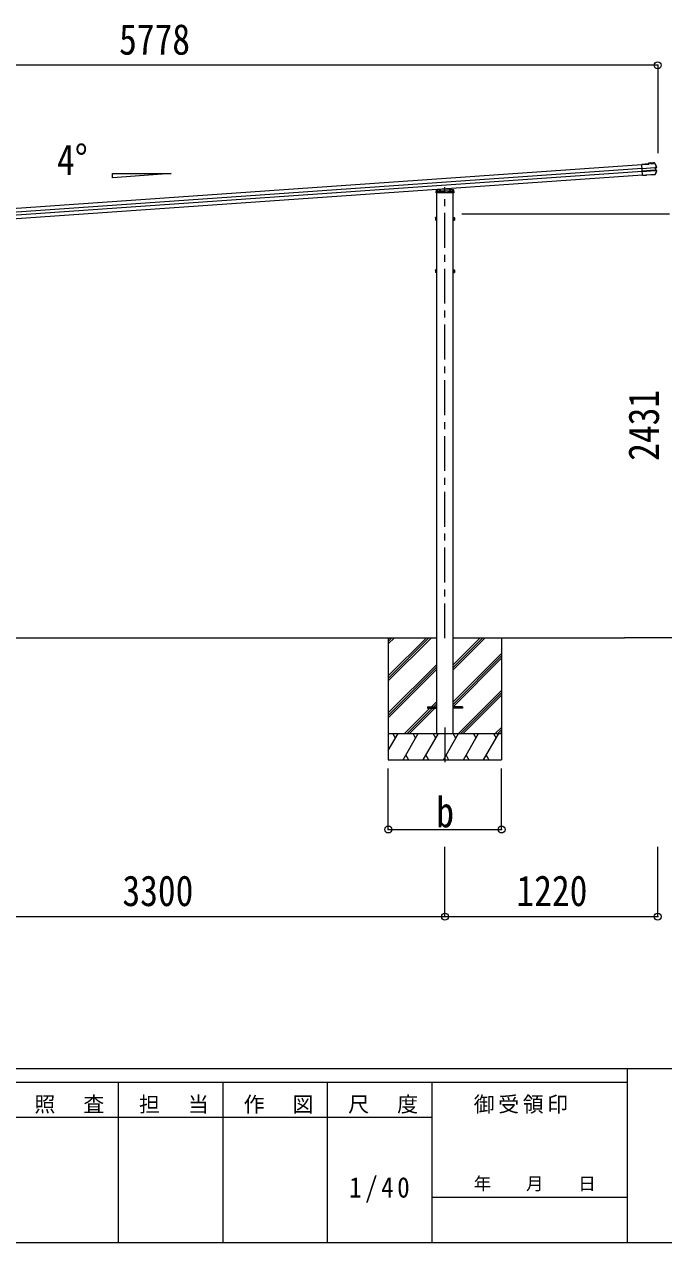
# Model space of a CAD drawing. Units: millimetres at full size, sheet at 1:40. Extents: x -11243 to 11243, y -7760 to 7760.
# Drawn here: x 3664 to 7331, y -7760 to -770 of the extents above; entities that cross this region are included whole.
import ezdxf
from ezdxf.enums import TextEntityAlignment as Align

# ---------------------------------------------------------------- set-up
doc = ezdxf.new("R2010")
doc.units = ezdxf.units.MM
doc.header["$LTSCALE"] = 40
doc.header["$PDMODE"] = 32
doc.header["$PDSIZE"] = 40
doc.linetypes.add('CHAIN1', pattern=[8, 5, -1, 1, -1])
doc.linetypes.add('DASHED1', pattern=[1.8, 1.2, -0.6])
for name, color, linetype, lineweight in [('0-0_0', 7, 'Continuous', 9), ('0-1_本体', 5, 'CHAIN1', 9), ('0-3_ELV2', 4, 'Continuous', 9), ('0-6_OTH_LINE', 6, 'Continuous', 9), ('0-7_SHAPE', 4, 'Continuous', 9), ('F-0_240', 7, 'Continuous', 9)]:
    doc.layers.add(name, color=color, linetype=linetype, lineweight=lineweight)
doc.styles.add('ＭＳ ゴシック', font='')
doc.styles.get('ＭＳ ゴシック').set_extended_font_data('MS Gothic')

msp = doc.modelspace()

# ---------------------------------------------------------------- linework, layer by layer
at = {"layer": '0-0_0'}
for p, q in [((2823, -4289.62), (6030, -4289.62)), ((5751.5, -4289.62), (5751.5, -4989.62)), ((5751.5, -4508.6), (5970.48, -4289.62)), ((5751.5, -4522.74), (5984.62, -4289.62)), ((5751.5, -4536.89), (5998.77, -4289.62)), ((5751.5, -4324.76), (5786.63, -4289.62)), ((5751.5, -4310.61), (5772.49, -4289.62)), ((5751.5, -4296.47), (5758.35, -4289.62)), ((6123, -4473.76), (6307.13, -4289.62)), ((6123, -4459.61), (6292.99, -4289.62)), ((6123, -4445.47), (6278.85, -4289.62)), ((6123, -4289.62), (7106.75, -4289.62)), ((6401.5, -4289.62), (6401.5, -4989.62)), ((6123, -4657.6), (6401.5, -4379.1)), ((6123, -4671.74), (6401.5, -4393.25)), ((5751.5, -4720.73), (6030, -4442.24)), ((5751.5, -4734.88), (6030, -4456.38)), ((5751.5, -4749.02), (6030, -4470.52)), ((6123.76, -4685.12), (6401.5, -4407.39)), ((6153.11, -4839.62), (6401.5, -4591.23)), ((6167.25, -4839.62), (6401.5, -4605.38)), ((5858.88, -4839.62), (6030, -4668.51)), ((5999.24, -4685.12), (6030, -4654.37)), ((6181.39, -4839.62), (6401.5, -4619.52)), ((5844.74, -4839.62), (5990.24, -4694.12)), ((5873.03, -4839.62), (6018.53, -4694.12)), ((6365.24, -4839.62), (6401.5, -4803.37)), ((6379.38, -4839.62), (6401.5, -4817.51)), ((5751.5, -4839.62), (6401.5, -4839.62)), ((5751.5, -4936.88), (5807.65, -4839.62)), ((5792.65, -4865.61), (5777.65, -4839.62)), ((5836.52, -4989.62), (5923.12, -4839.62)), ((5908.12, -4865.61), (5893.12, -4839.62)), ((5951.99, -4989.62), (6038.59, -4839.62)), ((6023.59, -4865.61), (6008.59, -4839.62)), ((6067.46, -4989.62), (6154.06, -4839.62)), ((6139.06, -4865.61), (6124.06, -4839.62)), ((6182.93, -4989.62), (6269.53, -4839.62)), ((6254.53, -4865.61), (6239.53, -4839.62)), ((6298.4, -4989.62), (6385, -4839.62)), ((6355, -4839.62), (6370, -4865.61)), ((6393.53, -4839.62), (6401.5, -4831.65)), ((5751.5, -4989.62), (6401.5, -4989.62)), ((5851.52, -4963.65), (5866.52, -4989.62)), ((5966.99, -4963.64), (5981.99, -4989.62)), ((6082.46, -4963.64), (6097.46, -4989.62)), ((6197.93, -4963.64), (6212.93, -4989.62)), ((6313.4, -4963.65), (6328.4, -4989.62))]:
    msp.add_line(p, q, dxfattribs=at)
at = {"layer": '0-1_本体'}
for p, q in [((6076.5, -4292.12), (6076.5, -1703.44)), ((6076.5, -4803.49), (6076.5, -5032.5))]:
    msp.add_line(p, q, dxfattribs=at)
at = {"layer": '0-3_ELV2'}
for p, q in [((7205.51, -1576.34), (1633.11, -1966)), ((7206.93, -1596.66), (1634.53, -1986.32)), ((7244.59, -1570.43), (7205.29, -1573.18)), ((7209.8, -1637.62), (7205.29, -1573.18)), ((7205.4, -1574.67), (7246.2, -1571.82)), ((7206.97, -1597.13), (7279.87, -1592.03)), ((7279.96, -1593.27), (7207.05, -1598.36)), ((7280.93, -1607.13), (7208.02, -1612.23)), ((7257.16, -1565.14), (7244.29, -1566.04)), ((7244.29, -1566.04), (7244.59, -1570.43)), ((7257.26, -1566.64), (7245.89, -1567.43)), ((7246.2, -1571.82), (7245.89, -1567.43)), ((7245.89, -1567.43), (7246.47, -1568.02)), ((7246.91, -1572.44), (7246.2, -1571.82)), ((7257.27, -1566.67), (7255.97, -1566.76)), ((7255.97, -1566.76), (7256.1, -1568.72)), ((7256.1, -1568.72), (7273.06, -1567.53)), ((7257.26, -1566.64), (7257.16, -1565.14)), ((7257.16, -1565.14), (7257.36, -1565.74)), ((7257.26, -1566.64), (7257.27, -1566.67)), ((7257.27, -1566.67), (7257.3, -1567.13)), ((7271.65, -1566.13), (7257.3, -1567.13)), ((7261.49, -1566.84), (7261.59, -1568.34)), ((7267.58, -1567.92), (7267.47, -1566.42)), ((7271.4, -1564.76), (7271.52, -1564.13)), ((7276.69, -1563.77), (7271.52, -1564.13)), ((7271.65, -1566.13), (7271.62, -1565.66)), ((7273.06, -1567.53), (7272.92, -1565.57)), ((7281.37, -1591.93), (7282.28, -1591.87)), ((7281.73, -1593.25), (7282.24, -1593.22)), ((7288.19, -1590.28), (7282.28, -1591.87)), ((7282.28, -1591.87), (7283.42, -1608.2)), ((7283.2, -1606.86), (7282.68, -1606.9)), ((7282.94, -1593.06), (7283.86, -1592.99)), ((7283.91, -1606.92), (7284.83, -1606.86)), ((7208.14, -1613.89), (1635.73, -2003.55)), ((7209.56, -1634.2), (1637.15, -2023.86)), ((7208.11, -1613.46), (7281.02, -1608.37)), ((7226.45, -1634.95), (7209.69, -1636.12)), ((7217.25, -1636.7), (7209.77, -1637.22)), ((7226.56, -1636.45), (7209.8, -1637.62)), ((7217.28, -1637.1), (7217.17, -1635.6)), ((7226.45, -1634.95), (7226.62, -1634.57)), ((7226.45, -1634.95), (7226.56, -1636.45)), ((7226.56, -1636.45), (7226.73, -1636.07)), ((7226.62, -1634.57), (7232.61, -1634.15)), ((7226.62, -1634.57), (7226.73, -1636.07)), ((7226.73, -1636.07), (7232.72, -1635.65)), ((7232.61, -1634.15), (7232.84, -1634.5)), ((7279.9, -1631.21), (7232.84, -1634.5)), ((7232.84, -1634.5), (7232.94, -1636)), ((7279.08, -1632.77), (7232.94, -1636)), ((7281.91, -1608.24), (7282.14, -1608.23)), ((7282.51, -1608.26), (7283.42, -1608.2)), ((7283.42, -1608.2), (7289.46, -1608.94)), ((6027.56, -1726.06), (6076.5, -1722.63)), ((6028.09, -1717.55), (6076.5, -1714.16)), ((6030, -4839.62), (6030, -1736.56)), ((6076.5, -1714.16), (6124.92, -1717.55)), ((6076.5, -1722.63), (6125.44, -1726.06)), ((6106.32, -1711.63), (6106.6, -1716.27)), ((6123, -4839.62), (6123, -1736.56)), ((6125.85, -1718.49), (6126.95, -1736.56)), ((6021.3, -1879.86), (6021.88, -1878.86)), ((6021.3, -1879.86), (6021.3, -1892.86)), ((6026.8, -1878.86), (6021.88, -1878.86)), ((6026.8, -1882.61), (6021.88, -1882.61)), ((6026.79, -1886.66), (6028.4, -1886.66)), ((6026.8, -1878.66), (6026.8, -1893.67)), ((6028.4, -1879.11), (6026.8, -1879.11)), ((6026.8, -1885.66), (6028.4, -1885.66)), ((6124.6, -1879.11), (6126.2, -1879.11)), ((6126.2, -1885.66), (6124.6, -1885.66)), ((6126.21, -1886.66), (6124.6, -1886.66)), ((6126.2, -1878.66), (6126.2, -1893.67)), ((6126.2, -1878.66), (6131.12, -1878.66)), ((6126.2, -1882.41), (6131.12, -1882.41)), ((6131.7, -1879.66), (6131.12, -1878.66)), ((6131.7, -1879.66), (6131.7, -1892.66)), ((6021.3, -1892.86), (6021.88, -1893.87)), ((6026.8, -1890.12), (6021.88, -1890.12)), ((6026.8, -1893.87), (6021.88, -1893.87)), ((6026.8, -1893.21), (6028.4, -1893.21)), ((6126.2, -1893.21), (6124.6, -1893.21)), ((6126.2, -1889.92), (6131.12, -1889.92)), ((6126.2, -1893.67), (6131.12, -1893.67)), ((6131.7, -1892.66), (6131.12, -1893.67)), ((6021.3, -2179.86), (6021.88, -2178.86)), ((6021.3, -2179.86), (6021.3, -2192.86)), ((6021.3, -2192.86), (6021.88, -2193.87)), ((6026.8, -2178.86), (6021.88, -2178.86)), ((6026.8, -2182.61), (6021.88, -2182.61)), ((6026.8, -2190.12), (6021.88, -2190.12)), ((6026.8, -2193.87), (6021.88, -2193.87)), ((6026.79, -2186.66), (6028.4, -2186.66)), ((6026.8, -2178.66), (6026.8, -2193.67)), ((6028.4, -2179.11), (6026.8, -2179.11)), ((6026.8, -2185.66), (6028.4, -2185.66)), ((6026.8, -2193.21), (6028.4, -2193.21)), ((6124.6, -2179.11), (6126.2, -2179.11)), ((6126.2, -2185.66), (6124.6, -2185.66)), ((6126.21, -2186.66), (6124.6, -2186.66)), ((6126.2, -2193.21), (6124.6, -2193.21)), ((6126.2, -2178.66), (6126.2, -2193.67)), ((6126.2, -2178.66), (6131.12, -2178.66)), ((6126.2, -2182.41), (6131.12, -2182.41)), ((6126.2, -2189.92), (6131.12, -2189.92)), ((6126.2, -2193.67), (6131.12, -2193.67)), ((6131.7, -2179.66), (6131.12, -2178.66)), ((6131.7, -2192.66), (6131.12, -2193.67)), ((6131.7, -2179.66), (6131.7, -2192.66)), ((5976.5, -4685.12), (6030, -4685.12)), ((6176.5, -4685.12), (6123, -4685.12))]:
    msp.add_line(p, q, dxfattribs=at)
at = {"layer": '0-3_ELV2', "linetype": 'DASHED1'}
for p, q in [((6027.63, -1726.06), (6125.37, -1726.06)), ((6030.11, -1719.41), (6029.06, -1736.56)), ((6029.53, -1728.86), (6034.5, -1728.86)), ((6029.58, -1728.06), (6123.43, -1728.06)), ((6076.5, -1724.64), (6029.59, -1727.92)), ((6076.5, -1716.17), (6030.11, -1719.41)), ((6033.3, -1719.19), (6033.3, -1732.83)), ((6033.3, -1732.83), (6034.3, -1734.56)), ((6118.7, -1734.56), (6034.3, -1734.56)), ((6034.5, -1719.11), (6034.5, -1734.56)), ((6036, -1727.47), (6036, -1734.56)), ((6039.1, -1728.06), (6039.1, -1734.56)), ((6039.23, -1728.06), (6039.23, -1734.56)), ((6039.5, -1727.23), (6039.5, -1734.56)), ((6039.5, -1732.83), (6042.5, -1732.83)), ((6042.5, -1727.02), (6042.5, -1734.56)), ((6045.74, -1727), (6046.43, -1715.82)), ((6048.44, -1715.68), (6047.16, -1736.56)), ((6050.5, -1726.06), (6050.5, -1728.06)), ((6055, -1728.86), (6055, -1726.14)), ((6056.5, -1728.86), (6055, -1728.86)), ((6056.5, -1726.04), (6056.5, -1728.86)), ((6122.9, -1719.41), (6076.5, -1716.17)), ((6123.42, -1727.92), (6076.5, -1724.64)), ((6096.5, -1728.86), (6096.5, -1726.04)), ((6096.5, -1728.86), (6098, -1728.86)), ((6098, -1726.14), (6098, -1728.86)), ((6102.5, -1728.06), (6102.5, -1726.06)), ((6104.32, -1711.77), (6105.84, -1736.56)), ((6106.6, -1716.27), (6107.26, -1727)), ((6110.5, -1727.02), (6110.5, -1734.56)), ((6110.5, -1732.83), (6113.5, -1732.83)), ((6113.5, -1727.23), (6113.5, -1734.56)), ((6113.77, -1728.06), (6113.77, -1734.56)), ((6113.9, -1728.06), (6113.9, -1734.56)), ((6117, -1727.47), (6117, -1734.56)), ((6118.5, -1719.11), (6118.5, -1734.56)), ((6118.5, -1728.86), (6123.47, -1728.86)), ((6118.7, -1734.56), (6119.7, -1732.83)), ((6119.7, -1719.19), (6119.7, -1732.83)), ((6123.95, -1736.56), (6122.9, -1719.41))]:
    msp.add_line(p, q, dxfattribs=at)
at = {"layer": '0-3_ELV2'}
for points in [[(7277.12, -1565.25), (7271.63, -1565.63), (7271.52, -1564.13)], [(7272.92, -1565.57), (7271.62, -1565.66), (7271.63, -1565.63)], [(7278.28, -1565.9), (7283.8, -1577.13), (7289.04, -1588.49)], [(7288.58, -1591.73), (7283.86, -1592.99), (7284.83, -1606.86), (7289.65, -1607.45)], [(7232.61, -1634.15), (7232.72, -1635.65), (7232.94, -1636)], [(7290.47, -1610.8), (7285.3, -1621.06), (7279.9, -1631.21)], [(6126.95, -1736.56), (6026.05, -1736.56), (6027.16, -1718.49)], [(6030, -1877.66), (6028.4, -1877.66), (6028.4, -1894.66), (6030, -1894.66)], [(6123, -1877.66), (6124.6, -1877.66), (6124.6, -1894.66), (6123, -1894.66)], [(6030, -2177.66), (6028.4, -2177.66), (6028.4, -2194.66), (6030, -2194.66)], [(6123, -2177.66), (6124.6, -2177.66), (6124.6, -2194.66), (6123, -2194.66)], [(5976.5, -4685.12), (5976.5, -4694.12), (6030, -4694.12)], [(6176.5, -4685.12), (6176.5, -4694.12), (6123, -4694.12)]]:
    msp.add_lwpolyline(points, dxfattribs=at)
for centre, radius, start, end in [((7276.92, -1566.96), 3.19, 26.86597, 94.02466), ((7277.21, -1566.44), 1.2, 26.89869, 94.02902), ((6831.93, -1792.34), 502, 24.03393, 26.8619), ((7287.85, -1589.03), 1.3, 285.12702, 24.10936), ((7287.85, -1589.03), 2.8, 285, 24.03393), ((7289.3, -1610.23), 2.8, 333.93986, 83), ((7278.86, -1629.59), 3.19, 273.987, 331.41712), ((6840.86, -1390.92), 502, 331.41438, 333.93986), ((7289.3, -1610.23), 1.3, 333.87402, 82.86161), ((6027.63, -1727.05), 1, 94, 176.5), ((6028.15, -1718.55), 1, 94, 176.5), ((6124.85, -1718.55), 1, 3.5, 86), ((6125.37, -1727.05), 1, 3.5, 86), ((6024.62, -1880.73), 3.32, 145.61575, 214.38425), ((6033.72, -1886.36), 12.42, 162.41205, 197.58795), ((6128.38, -1880.53), 3.32, 325.61575, 34.38425), ((6119.28, -1886.16), 12.42, 342.41205, 17.58795), ((6024.62, -1891.99), 3.32, 145.61575, 214.38425), ((6128.38, -1891.79), 3.32, 325.61575, 34.38425), ((6024.62, -2180.73), 3.32, 145.61575, 214.38425), ((6033.72, -2186.36), 12.42, 162.41205, 197.58795), ((6024.62, -2191.99), 3.32, 145.61575, 214.38425), ((6128.38, -2180.53), 3.32, 325.61575, 34.38425), ((6119.28, -2186.16), 12.42, 342.41205, 17.58795), ((6128.38, -2191.79), 3.32, 325.61575, 34.38425)]:
    msp.add_arc(centre, radius, start, end, dxfattribs=at)
at = {"layer": '0-3_ELV2', "linetype": 'DASHED1'}
for centre, start, end in [((6027.63, -1727.06), 90, 176.5), ((6125.37, -1727.06), 3.5, 90)]:
    msp.add_arc(centre, 1, start, end, dxfattribs=at)
at = {"layer": '0-3_ELV2'}
for centre, major_axis, ratio, start_param, end_param in [((7246.55, -1569.21), (-0.08, 1.2), 0.052408, 5.1044164, 6.2220988), ((7235.73, -1761.2), (-34.91, 499.28), 0.052408, 5.0964197, 5.1044164), ((7257.58, -1568.92), (-0.22, 3.19), 0.016053, 5.3122341, 6.2220988), ((7271.63, -1567.94), (-0.22, 3.19), 0.016053, 0.0610865, 0.9709512), ((7279.89, -1592.32), (1.5, 0.1), 0.19438, 0.8222243, 1.5707963), ((7280, -1593.85), (2.99, 0.21), 0.19438, 0.9410649, 1.5707963), ((7279.89, -1592.33), (1.48, 0.4), 0.014741, 0.0756738, 0.8193583), ((7280.89, -1606.55), (2.99, 0.21), 0.19438, 4.712389, 5.3421204), ((7280, -1593.85), (2.95, 0.79), 0.014741, 0.0756738, 0.7041788), ((7280.89, -1606.55), (3.03, -0.37), 0.014741, 5.5790065, 6.2075115), ((7281, -1608.07), (1.5, 0.1), 0.19438, 4.712389, 5.3570179), ((7280.99, -1608.07), (1.52, -0.19), 0.014741, 5.567803, 6.2075115)]:
    msp.add_ellipse(centre, major_axis=major_axis, ratio=ratio, start_param=start_param, end_param=end_param, dxfattribs=at)
at = {"layer": '0-6_OTH_LINE'}
for p, q in [((7296.4, -1004.54), (1518.4, -1004.54)), ((7296.4, -1004.54), (7296.4, -1509.51)), ((7364.69, -1858.86), (6173, -1858.86)), ((7815.69, -4289.62), (7106.75, -4289.62)), ((5751.5, -5389.61), (5751.5, -5039.63)), ((6401.5, -5389.61), (6401.5, -5039.63)), ((5751.5, -5389.61), (6401.5, -5389.61)), ((6076.4, -5889.63), (6076.4, -5489.63)), ((7296.4, -5889.63), (7296.4, -5489.63)), ((2776.4, -5889.63), (6076.4, -5889.63)), ((6076.4, -5889.63), (7296.4, -5889.63))]:
    msp.add_line(p, q, dxfattribs=at)
for p in [(7296.4, -1004.54), (5751.5, -5389.61), (6401.5, -5389.61), (6076.4, -5889.63), (7296.4, -5889.63)]:
    msp.add_point(p, dxfattribs=at)
at = {"layer": '0-7_SHAPE'}
for p, q in [((4169.24, -1626.16), (4505.24, -1626.16)), ((4169.24, -1649.66), (4169.24, -1626.16)), ((4505.24, -1626.16), (4169.24, -1649.66))]:
    msp.add_line(p, q, dxfattribs=at)
at = {"layer": 'F-0_240', "color": 5}
for p, q in [((-11242.74, -6760), (10677.26, -6760)), ((7121.58, -6760), (7121.58, -7760)), ((-11242.74, -6840), (7121.58, -6840)), ((4201.58, -6840), (4201.58, -7760)), ((4801.58, -6840), (4801.58, -7760)), ((5401.58, -6840), (5401.58, -7760)), ((6001.58, -6840), (6001.58, -7760)), ((3601.58, -7040), (6001.58, -7040)), ((6001.58, -7500), (7121.58, -7500)), ((-11242.74, -7760), (10677.26, -7760))]:
    msp.add_line(p, q, dxfattribs=at)

# ---------------------------------------------------------------- texts
at = {"layer": '0-6_OTH_LINE', "color": 7, "style": 'ＭＳ ゴシック', "width": 0.85}
for s, p in [('5778', (4207.4, -996.54)), ('b', (6026.5, -5429.61)), ('3300', (4226.4, -5881.63)), ('1220', (6486.4, -5881.63))]:
    msp.add_text(s, height=176, dxfattribs=at).set_placement(p, align=Align.BOTTOM_LEFT)
msp.add_text('2431', height=176, rotation=90, dxfattribs=at).set_placement((7356.69, -3274.24), align=Align.BOTTOM_LEFT)
at = {"layer": '0-7_SHAPE', "color": 7, "style": 'ＭＳ ゴシック', "width": 0.85}
msp.add_text('4°', height=176, dxfattribs=at).set_placement((3850.96, -1687.38), align=Align.BOTTOM_LEFT)
at = {"layer": 'F-0_240', "style": 'ＭＳ ゴシック'}
msp.add_text('年\u3000\u3000月\u3000\u3000日', height=73.31, dxfattribs=at).set_placement((6241.58, -7480), align=Align.BOTTOM_LEFT)
at = {"layer": 'F-0_240', "attachment_point": 7, "style": 'ＭＳ ゴシック'}
for s, insert, char_height in [('\\T1.17;照\u3000査', (3721.58, -7020), 87.98), ('\\T1.17;担\u3000当', (4321.58, -7020), 87.98), ('\\T1.17;作\u3000図', (4921.58, -7020), 87.98), ('\\T1.17;尺\u3000度', (5521.58, -7020), 87.98), ('\\T1.17;御受領印', (6241.58, -7020), 87.98), ('\\T1.28;\\W0.9;1/40', (5526.58, -7530), 117.3)]:
    msp.add_mtext(s, dxfattribs=dict(at, insert=insert, char_height=char_height))

doc.saveas('drawing.dxf')
